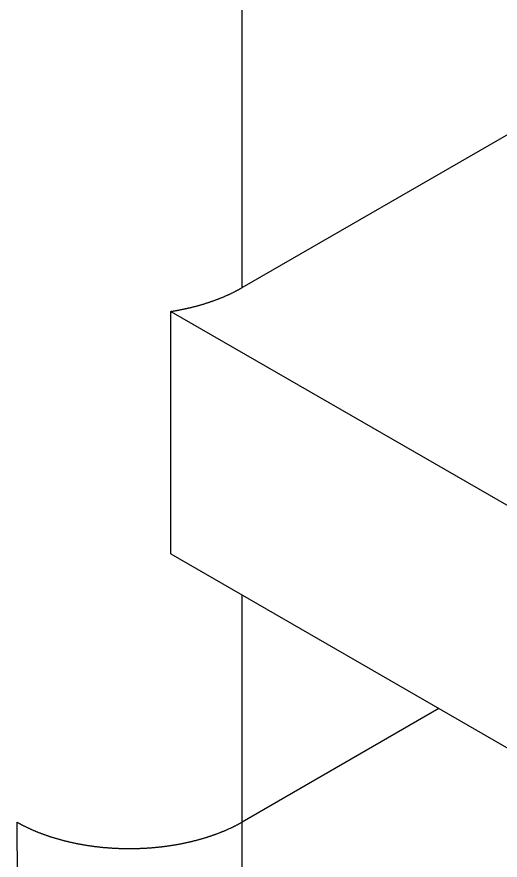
# Model space of a CAD drawing. Extents: x 3.27 to 9.48, y 3.29 to 7.63.
# Drawn here: x 8.7232 to 8.9024, y 6.2845 to 6.5974 of the extents above; entities that cross this region are included whole.
import ezdxf

# ---------------------------------------------------------------- set-up
doc = ezdxf.new("R2010")
doc.units = 0
doc.layers.add('VISIBLE_EDGES_ANSI_', color=7, linetype='CONTINUOUS')
doc.layers.add('VISIBLE_TANGENT_EDGES_ANSI', color=7, linetype='CONTINUOUS')

msp = doc.modelspace()

# ---------------------------------------------------------------- linework, layer by layer
at = {"layer": 'VISIBLE_EDGES_ANSI_'}
for p, q in [((8.80676, 6.49696), (9.28002, 6.77019)), ((8.78029, 6.48813), (8.95083, 6.38967)), ((8.78029, 6.39812), (8.78029, 6.48813)), ((8.78029, 6.39812), (8.95083, 6.29966)), ((8.8797, 6.34073), (8.80676, 6.29862)), ((8.72325, 6.29862), (8.72325, 6.29862)), ((8.80676, 6.29862), (8.80676, 6.29861))]:
    msp.add_line(p, q, dxfattribs=at)
for points in [[(8.78029, 6.48813, 0), (8.78052, 6.48817, 0), (8.78076, 6.48821, 0), (8.78099, 6.48824, 0), (8.78122, 6.48828, 0), (8.78145, 6.48832, 0), (8.78169, 6.48836, 0), (8.78192, 6.4884, 0), (8.78215, 6.48844, 0), (8.78238, 6.48848, 0), (8.78261, 6.48852, 0), (8.78284, 6.48856, 0), (8.78307, 6.4886, 0), (8.7833, 6.48865, 0), (8.78353, 6.48869, 0), (8.78376, 6.48874, 0), (8.78399, 6.48878, 0), (8.78422, 6.48882, 0), (8.78444, 6.48887, 0), (8.78467, 6.48892, 0), (8.7849, 6.48896, 0), (8.78513, 6.48901, 0), (8.78535, 6.48906, 0), (8.78558, 6.48911, 0), (8.78581, 6.48916, 0), (8.78603, 6.48921, 0), (8.78626, 6.48925, 0), (8.78648, 6.48931, 0), (8.78671, 6.48936, 0), (8.78693, 6.48941, 0), (8.78716, 6.48946, 0), (8.78738, 6.48951, 0), (8.7876, 6.48957, 0), (8.78783, 6.48962, 0), (8.78805, 6.48967, 0), (8.78827, 6.48973, 0), (8.78849, 6.48978, 0), (8.78872, 6.48984, 0), (8.78894, 6.4899, 0), (8.78916, 6.48995, 0), (8.78938, 6.49001, 0), (8.7896, 6.49007, 0), (8.78982, 6.49013, 0), (8.79004, 6.49018, 0), (8.79025, 6.49024, 0), (8.79047, 6.4903, 0), (8.79069, 6.49036, 0), (8.79091, 6.49043, 0), (8.79112, 6.49049, 0), (8.79134, 6.49055, 0), (8.79156, 6.49061, 0), (8.79177, 6.49067, 0), (8.79199, 6.49074, 0), (8.7922, 6.4908, 0), (8.79242, 6.49087, 0), (8.79263, 6.49093, 0), (8.79284, 6.491, 0), (8.79306, 6.49106, 0), (8.79327, 6.49113, 0), (8.79348, 6.4912, 0), (8.79369, 6.49126, 0), (8.7939, 6.49133, 0), (8.79411, 6.4914, 0), (8.79432, 6.49147, 0), (8.79453, 6.49154, 0), (8.79474, 6.49161, 0), (8.79495, 6.49168, 0), (8.79516, 6.49175, 0), (8.79537, 6.49182, 0), (8.79557, 6.49189, 0), (8.79578, 6.49197, 0), (8.79598, 6.49204, 0), (8.79619, 6.49211, 0), (8.7964, 6.49219, 0), (8.7966, 6.49226, 0), (8.7968, 6.49234, 0), (8.79701, 6.49241, 0), (8.79721, 6.49249, 0), (8.79741, 6.49256, 0), (8.79761, 6.49264, 0), (8.79781, 6.49272, 0), (8.79802, 6.49279, 0), (8.79822, 6.49287, 0), (8.79841, 6.49295, 0), (8.79861, 6.49303, 0), (8.79881, 6.49311, 0), (8.79901, 6.49319, 0), (8.79921, 6.49327, 0), (8.7994, 6.49335, 0), (8.7996, 6.49343, 0), (8.7998, 6.49351, 0), (8.79999, 6.4936, 0), (8.80018, 6.49368, 0), (8.80038, 6.49376, 0), (8.80057, 6.49385, 0), (8.80076, 6.49393, 0), (8.80096, 6.49402, 0), (8.80115, 6.4941, 0), (8.80134, 6.49419, 0), (8.80153, 6.49427, 0), (8.80172, 6.49436, 0), (8.80191, 6.49445, 0), (8.80209, 6.49453, 0), (8.80228, 6.49462, 0), (8.80247, 6.49471, 0), (8.80266, 6.4948, 0), (8.80284, 6.49489, 0), (8.80303, 6.49498, 0), (8.80321, 6.49507, 0), (8.8034, 6.49516, 0), (8.80358, 6.49525, 0), (8.80376, 6.49534, 0), (8.80394, 6.49543, 0), (8.80412, 6.49552, 0), (8.8043, 6.49562, 0), (8.80448, 6.49571, 0), (8.80466, 6.4958, 0), (8.80484, 6.4959, 0), (8.80502, 6.49599, 0), (8.8052, 6.49609, 0), (8.80537, 6.49618, 0), (8.80555, 6.49628, 0), (8.80573, 6.49637, 0), (8.8059, 6.49647, 0), (8.80607, 6.49657, 0), (8.80625, 6.49666, 0), (8.80642, 6.49676, 0), (8.80659, 6.49686, 0), (8.80676, 6.49696, 0)], [(8.72325, 6.29862, 0), (8.72342, 6.29852, 0), (8.7236, 6.29842, 0), (8.72377, 6.29832, 0), (8.72394, 6.29823, 0), (8.72412, 6.29813, 0), (8.72429, 6.29804, 0), (8.72447, 6.29794, 0), (8.72465, 6.29785, 0), (8.72482, 6.29775, 0), (8.725, 6.29766, 0), (8.72518, 6.29757, 0), (8.72536, 6.29747, 0), (8.72554, 6.29738, 0), (8.72572, 6.29729, 0), (8.7259, 6.2972, 0), (8.72608, 6.29711, 0), (8.72627, 6.29702, 0), (8.72645, 6.29693, 0), (8.72663, 6.29684, 0), (8.72682, 6.29675, 0), (8.727, 6.29666, 0), (8.72719, 6.29657, 0), (8.72738, 6.29648, 0), (8.72756, 6.29639, 0), (8.72775, 6.29631, 0), (8.72794, 6.29622, 0), (8.72813, 6.29613, 0), (8.72832, 6.29605, 0), (8.72851, 6.29596, 0), (8.7287, 6.29588, 0), (8.72889, 6.29579, 0), (8.72908, 6.29571, 0), (8.72928, 6.29563, 0), (8.72947, 6.29554, 0), (8.72966, 6.29546, 0), (8.72986, 6.29538, 0), (8.73005, 6.2953, 0), (8.73025, 6.29521, 0), (8.73045, 6.29513, 0), (8.73064, 6.29505, 0), (8.73084, 6.29497, 0), (8.73104, 6.29489, 0), (8.73124, 6.29481, 0), (8.73144, 6.29474, 0), (8.73164, 6.29466, 0), (8.73184, 6.29458, 0), (8.73204, 6.2945, 0), (8.73224, 6.29443, 0), (8.73244, 6.29435, 0), (8.73265, 6.29427, 0), (8.73285, 6.2942, 0), (8.73305, 6.29412, 0), (8.73326, 6.29405, 0), (8.73346, 6.29397, 0), (8.73367, 6.2939, 0), (8.73387, 6.29383, 0), (8.73408, 6.29376, 0), (8.73429, 6.29368, 0), (8.73449, 6.29361, 0), (8.7347, 6.29354, 0), (8.73491, 6.29347, 0), (8.73512, 6.2934, 0), (8.73533, 6.29333, 0), (8.73554, 6.29326, 0), (8.73575, 6.29319, 0), (8.73596, 6.29313, 0), (8.73617, 6.29306, 0), (8.73638, 6.29299, 0), (8.7366, 6.29293, 0), (8.73681, 6.29286, 0), (8.73702, 6.29279, 0), (8.73724, 6.29273, 0), (8.73745, 6.29266, 0), (8.73767, 6.2926, 0), (8.73788, 6.29254, 0), (8.7381, 6.29247, 0), (8.73831, 6.29241, 0), (8.73853, 6.29235, 0), (8.73875, 6.29229, 0), (8.73896, 6.29223, 0), (8.73918, 6.29217, 0), (8.7394, 6.29211, 0), (8.73962, 6.29205, 0), (8.73984, 6.29199, 0), (8.74006, 6.29193, 0), (8.74028, 6.29187, 0), (8.7405, 6.29182, 0), (8.74072, 6.29176, 0), (8.74094, 6.2917, 0), (8.74116, 6.29165, 0), (8.74138, 6.29159, 0), (8.74161, 6.29154, 0), (8.74183, 6.29148, 0), (8.74205, 6.29143, 0), (8.74228, 6.29137, 0), (8.7425, 6.29132, 0), (8.74272, 6.29127, 0), (8.74295, 6.29122, 0), (8.74318, 6.29117, 0), (8.7434, 6.29112, 0), (8.74363, 6.29107, 0), (8.74385, 6.29102, 0), (8.74408, 6.29097, 0), (8.74431, 6.29092, 0), (8.74453, 6.29087, 0), (8.74476, 6.29082, 0), (8.74499, 6.29078, 0), (8.74522, 6.29073, 0), (8.74545, 6.29068, 0), (8.74568, 6.29064, 0), (8.7459, 6.29059, 0), (8.74613, 6.29055, 0), (8.74636, 6.29051, 0), (8.74659, 6.29046, 0), (8.74682, 6.29042, 0), (8.74705, 6.29038, 0), (8.74728, 6.29034, 0), (8.74752, 6.2903, 0), (8.74775, 6.29026, 0), (8.74798, 6.29022, 0), (8.74821, 6.29018, 0), (8.74844, 6.29014, 0), (8.74867, 6.2901, 0), (8.74891, 6.29006, 0), (8.74914, 6.29003, 0), (8.74937, 6.28999, 0), (8.74961, 6.28995, 0), (8.74984, 6.28992, 0), (8.75007, 6.28988, 0), (8.75031, 6.28985, 0), (8.75054, 6.28981, 0), (8.75078, 6.28978, 0), (8.75101, 6.28975, 0), (8.75125, 6.28972, 0), (8.75148, 6.28968, 0), (8.75172, 6.28965, 0), (8.75195, 6.28962, 0), (8.75219, 6.28959, 0), (8.75242, 6.28956, 0), (8.75266, 6.28953, 0), (8.7529, 6.28951, 0), (8.75313, 6.28948, 0), (8.75337, 6.28945, 0), (8.75361, 6.28942, 0), (8.75384, 6.2894, 0), (8.75408, 6.28937, 0), (8.75432, 6.28935, 0), (8.75456, 6.28932, 0), (8.7548, 6.2893, 0), (8.75503, 6.28928, 0), (8.75527, 6.28925, 0), (8.75551, 6.28923, 0), (8.75575, 6.28921, 0), (8.75599, 6.28919, 0), (8.75623, 6.28917, 0), (8.75647, 6.28915, 0), (8.7567, 6.28913, 0), (8.75694, 6.28911, 0), (8.75718, 6.28909, 0), (8.75742, 6.28907, 0), (8.75766, 6.28906, 0), (8.7579, 6.28904, 0), (8.75814, 6.28902, 0), (8.75838, 6.28901, 0), (8.75862, 6.28899, 0), (8.75886, 6.28898, 0), (8.7591, 6.28896, 0), (8.75935, 6.28895, 0), (8.75959, 6.28894, 0), (8.75983, 6.28893, 0), (8.76007, 6.28891, 0), (8.76031, 6.2889, 0), (8.76055, 6.28889, 0), (8.76079, 6.28888, 0), (8.76103, 6.28887, 0), (8.76128, 6.28886, 0), (8.76152, 6.28886, 0), (8.76176, 6.28885, 0), (8.762, 6.28884, 0), (8.76224, 6.28883, 0), (8.76248, 6.28883, 0), (8.76273, 6.28882, 0), (8.76297, 6.28882, 0), (8.76321, 6.28881, 0), (8.76345, 6.28881, 0), (8.7637, 6.28881, 0), (8.76394, 6.2888, 0), (8.76418, 6.2888, 0), (8.76442, 6.2888, 0), (8.76467, 6.2888, 0), (8.76491, 6.2888, 0), (8.76515, 6.2888, 0), (8.76539, 6.2888, 0), (8.76564, 6.2888, 0), (8.76588, 6.2888, 0), (8.76612, 6.2888, 0), (8.76636, 6.28881, 0), (8.76661, 6.28881, 0), (8.76685, 6.28881, 0), (8.76709, 6.28882, 0), (8.76733, 6.28882, 0), (8.76758, 6.28883, 0), (8.76782, 6.28884, 0), (8.76806, 6.28884, 0), (8.7683, 6.28885, 0), (8.76854, 6.28886, 0), (8.76879, 6.28887, 0), (8.76903, 6.28888, 0), (8.76927, 6.28889, 0), (8.76951, 6.2889, 0), (8.76975, 6.28891, 0), (8.76999, 6.28892, 0), (8.77023, 6.28893, 0), (8.77048, 6.28894, 0), (8.77072, 6.28896, 0), (8.77096, 6.28897, 0), (8.7712, 6.28898, 0), (8.77144, 6.289, 0), (8.77168, 6.28901, 0), (8.77192, 6.28903, 0), (8.77216, 6.28905, 0), (8.7724, 6.28906, 0), (8.77264, 6.28908, 0), (8.77288, 6.2891, 0), (8.77312, 6.28912, 0), (8.77336, 6.28914, 0), (8.7736, 6.28916, 0), (8.77384, 6.28918, 0), (8.77407, 6.2892, 0), (8.77431, 6.28922, 0), (8.77455, 6.28924, 0), (8.77479, 6.28926, 0), (8.77503, 6.28929, 0), (8.77527, 6.28931, 0), (8.7755, 6.28934, 0), (8.77574, 6.28936, 0), (8.77598, 6.28939, 0), (8.77622, 6.28941, 0), (8.77645, 6.28944, 0), (8.77669, 6.28946, 0), (8.77693, 6.28949, 0), (8.77716, 6.28952, 0), (8.7774, 6.28955, 0), (8.77764, 6.28958, 0), (8.77787, 6.28961, 0), (8.77811, 6.28964, 0), (8.77834, 6.28967, 0), (8.77858, 6.2897, 0), (8.77881, 6.28973, 0), (8.77905, 6.28976, 0), (8.77928, 6.2898, 0), (8.77952, 6.28983, 0), (8.77975, 6.28986, 0), (8.77999, 6.2899, 0), (8.78022, 6.28993, 0), (8.78045, 6.28997, 0), (8.78069, 6.29001, 0), (8.78092, 6.29004, 0), (8.78115, 6.29008, 0), (8.78139, 6.29012, 0), (8.78162, 6.29016, 0), (8.78185, 6.2902, 0), (8.78208, 6.29023, 0), (8.78231, 6.29028, 0), (8.78254, 6.29032, 0), (8.78277, 6.29036, 0), (8.78301, 6.2904, 0), (8.78324, 6.29044, 0), (8.78347, 6.29048, 0), (8.7837, 6.29053, 0), (8.78392, 6.29057, 0), (8.78415, 6.29061, 0), (8.78438, 6.29066, 0), (8.78461, 6.2907, 0), (8.78484, 6.29075, 0), (8.78507, 6.2908, 0), (8.7853, 6.29084, 0), (8.78552, 6.29089, 0), (8.78575, 6.29094, 0), (8.78598, 6.29099, 0), (8.7862, 6.29104, 0), (8.78643, 6.29109, 0), (8.78666, 6.29114, 0), (8.78688, 6.29119, 0), (8.78711, 6.29124, 0), (8.78733, 6.29129, 0), (8.78756, 6.29134, 0), (8.78778, 6.2914, 0), (8.788, 6.29145, 0), (8.78823, 6.2915, 0), (8.78845, 6.29156, 0), (8.78867, 6.29161, 0), (8.78889, 6.29167, 0), (8.78912, 6.29173, 0), (8.78934, 6.29178, 0), (8.78956, 6.29184, 0), (8.78978, 6.2919, 0), (8.79, 6.29195, 0), (8.79022, 6.29201, 0), (8.79044, 6.29207, 0), (8.79065, 6.29213, 0), (8.79087, 6.29219, 0), (8.79109, 6.29225, 0), (8.79131, 6.29231, 0), (8.79152, 6.29237, 0), (8.79174, 6.29244, 0), (8.79195, 6.2925, 0), (8.79217, 6.29256, 0), (8.79238, 6.29263, 0), (8.7926, 6.29269, 0), (8.79281, 6.29275, 0), (8.79303, 6.29282, 0), (8.79324, 6.29288, 0), (8.79345, 6.29295, 0), (8.79366, 6.29302, 0), (8.79387, 6.29308, 0), (8.79408, 6.29315, 0), (8.79429, 6.29322, 0), (8.7945, 6.29329, 0), (8.79471, 6.29336, 0), (8.79492, 6.29342, 0), (8.79513, 6.29349, 0), (8.79534, 6.29356, 0), (8.79555, 6.29364, 0), (8.79575, 6.29371, 0), (8.79596, 6.29378, 0), (8.79616, 6.29385, 0), (8.79637, 6.29392, 0), (8.79657, 6.294, 0), (8.79678, 6.29407, 0), (8.79698, 6.29414, 0), (8.79718, 6.29422, 0), (8.79739, 6.29429, 0), (8.79759, 6.29437, 0), (8.79779, 6.29444, 0), (8.79799, 6.29452, 0), (8.79819, 6.2946, 0), (8.79839, 6.29467, 0), (8.79859, 6.29475, 0), (8.79879, 6.29483, 0), (8.79898, 6.29491, 0), (8.79918, 6.29499, 0), (8.79938, 6.29507, 0), (8.79957, 6.29515, 0), (8.79977, 6.29523, 0), (8.79997, 6.29531, 0), (8.80016, 6.29539, 0), (8.80035, 6.29547, 0), (8.80055, 6.29555, 0), (8.80074, 6.29564, 0), (8.80093, 6.29572, 0), (8.80112, 6.2958, 0), (8.80131, 6.29589, 0), (8.80151, 6.29597, 0), (8.80169, 6.29606, 0), (8.80188, 6.29614, 0), (8.80207, 6.29623, 0), (8.80226, 6.29632, 0), (8.80245, 6.2964, 0), (8.80263, 6.29649, 0), (8.80282, 6.29658, 0), (8.80301, 6.29667, 0), (8.80319, 6.29675, 0), (8.80338, 6.29684, 0), (8.80356, 6.29693, 0), (8.80374, 6.29702, 0), (8.80392, 6.29711, 0), (8.80411, 6.2972, 0), (8.80429, 6.29729, 0), (8.80447, 6.29739, 0), (8.80465, 6.29748, 0), (8.80483, 6.29757, 0), (8.80501, 6.29766, 0), (8.80518, 6.29776, 0), (8.80536, 6.29785, 0), (8.80554, 6.29794, 0), (8.80571, 6.29804, 0), (8.80589, 6.29813, 0), (8.80606, 6.29823, 0), (8.80624, 6.29832, 0), (8.80641, 6.29842, 0), (8.80658, 6.29852, 0), (8.80676, 6.29861, 0)]]:
    msp.add_polyline3d(points, dxfattribs=at)
at = {"layer": 'VISIBLE_TANGENT_EDGES_ANSI'}
for p, q in [((8.80676, 6.49696), (8.80676, 6.62832)), ((8.80676, 6.29862), (8.80676, 6.38284)), ((8.72325, 6.29862), (8.72534, 5.65289)), ((8.80884, 5.65289), (8.80676, 6.29861))]:
    msp.add_line(p, q, dxfattribs=at)

doc.saveas('drawing.dxf')
